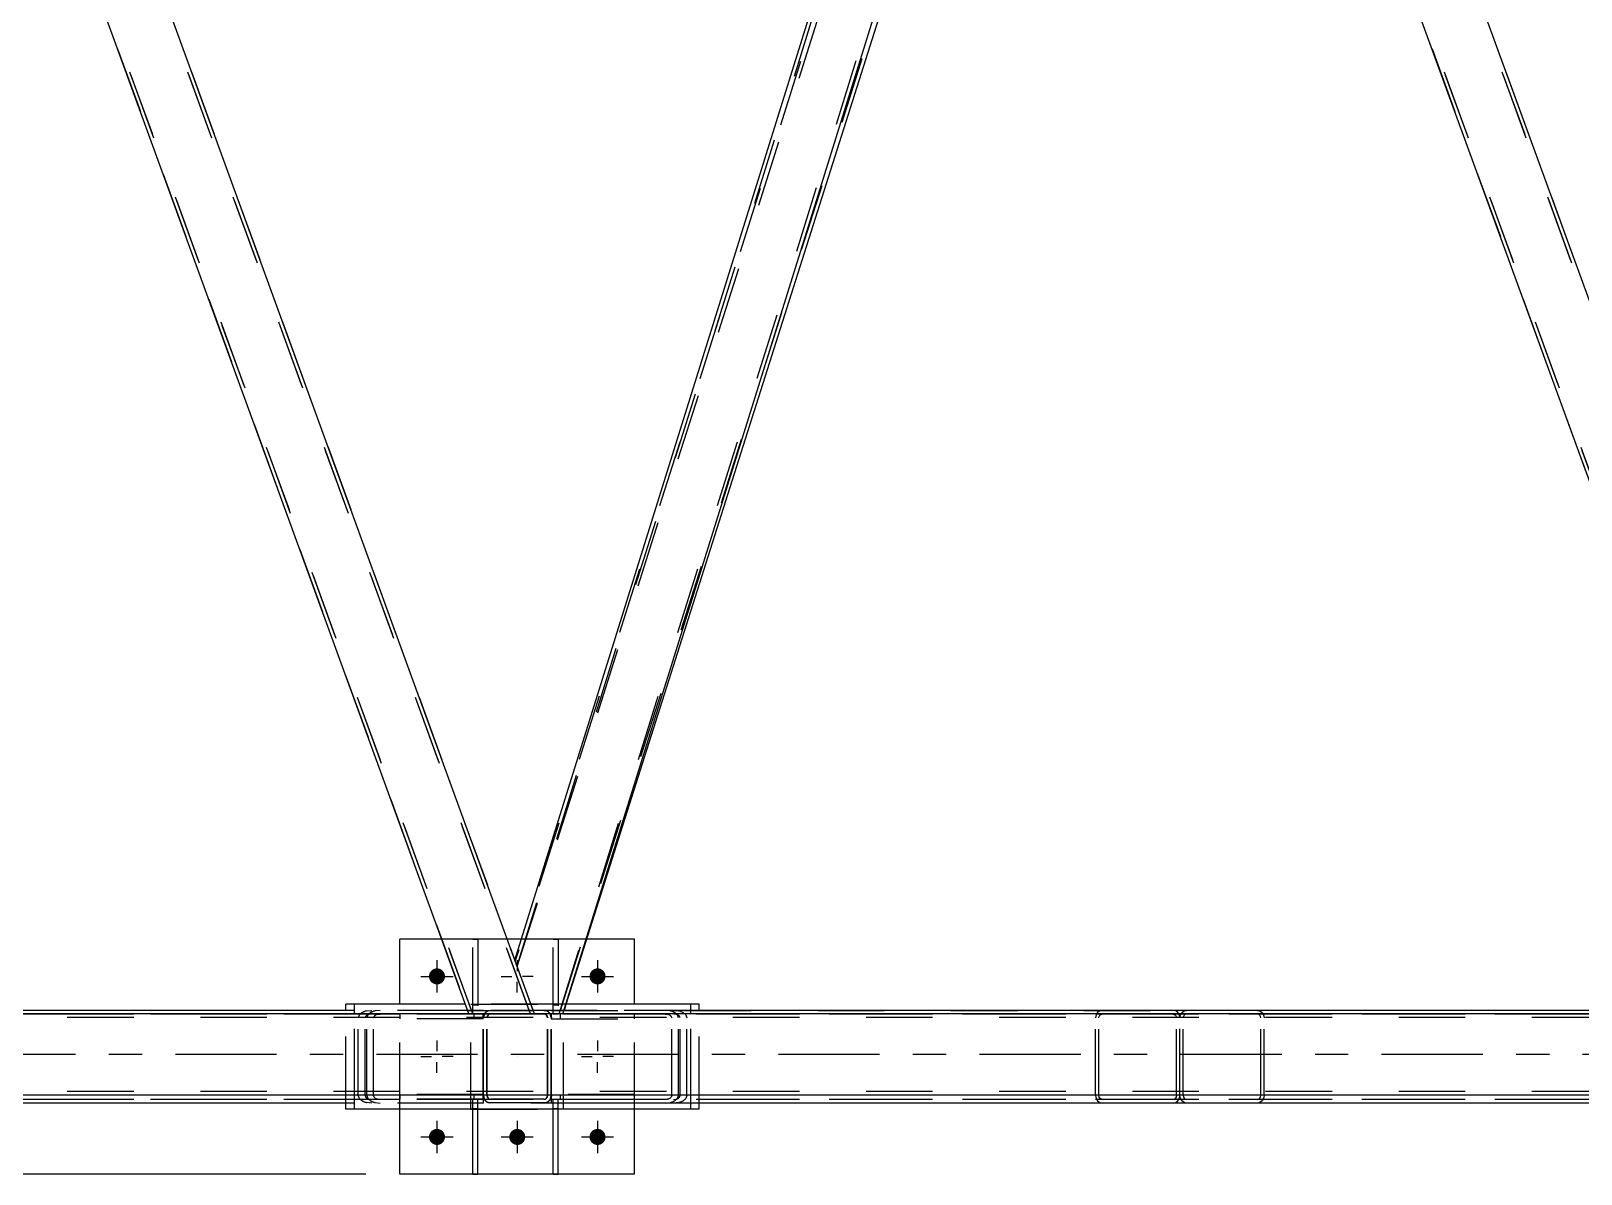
# Model space of a CAD drawing. Header units: millimetres. Extents: x -832 to 357, y -842 to -1.
# Drawn here: x 53.68 to 99.31, y -117.54 to -83.89 of the extents above; entities that cross this region are included whole.
import ezdxf

# ---------------------------------------------------------------- set-up
doc = ezdxf.new("R2010")
doc.units = ezdxf.units.MM
doc.linetypes.add('DXK_LINE_DOT2', pattern=[3.9198, 1.9599, -1.9599])
doc.linetypes.add('DXK_LINE_DOT3', pattern=[5.9187, 2.979, -0.9799, 0.9799, -0.9799])

# ---------------------------------------------------------------- blocks, each defined once
blk = doc.blocks.new('Bolt-570388851-10476 - 10391')
at = {"linetype": 'Continuous'}
for points in [[(65.864, -111.726, -1), (65.391, -111.726, -1)], [(70.591, -111.726, -1), (70.118, -111.726, -1)], [(65.864, -116.453, -1), (65.391, -116.453, -1)], [(68.227, -116.453, -1), (67.755, -116.453, -1)], [(70.591, -116.453, -1), (70.118, -116.453, -1)]]:
    blk.add_hatch(color=1, dxfattribs=at).paths.add_polyline_path(points)
at = {"color": 1, "linetype": 'Continuous'}
for p, q in [((65.627, -111.253), (65.627, -112.199)), ((67.991, -111.253), (67.991, -111.568)), ((70.355, -111.253), (70.355, -112.199)), ((65.155, -111.726), (66.1, -111.726)), ((67.518, -111.726), (67.833, -111.726)), ((68.464, -111.726), (68.149, -111.726)), ((69.882, -111.726), (70.827, -111.726)), ((67.991, -112.199), (67.991, -111.884)), ((65.627, -113.617), (65.627, -113.932)), ((70.355, -113.617), (70.355, -113.932)), ((65.155, -114.089), (65.469, -114.089)), ((65.627, -114.562), (65.627, -114.247)), ((66.1, -114.089), (65.785, -114.089)), ((69.882, -114.089), (70.197, -114.089)), ((70.355, -114.562), (70.355, -114.247)), ((70.827, -114.089), (70.512, -114.089)), ((65.627, -115.98), (65.627, -116.926)), ((67.991, -115.98), (67.991, -116.926)), ((70.355, -115.98), (70.355, -116.926)), ((65.155, -116.453), (66.1, -116.453)), ((67.518, -116.453), (68.464, -116.453)), ((69.882, -116.453), (70.827, -116.453))]:
    blk.add_line(p, q, dxfattribs=at)
blk = doc.blocks.new('Part-570388851-10785 - 10391')
at = {"color": 7, "linetype": 'DXK_LINE_DOT2'}
for p, q in [((71.446, -115.199), (68.991, -115.199)), ((68.991, -115.199), (68.991, -115.344)), ((68.991, -115.344), (71.446, -115.344)), ((69.264, -115.344), (69.264, -115.199)), ((71.446, -115.344), (71.446, -115.199))]:
    blk.add_line(p, q, dxfattribs=at)
blk = doc.blocks.new('Part-570388851-11121 - 10391')
at = {"color": 7, "linetype": 'DXK_LINE_DOT2'}
for p, q in [((68.996, -115.455), (68.996, -112.728)), ((68.996, -112.728), (87.299, -112.728)), ((87.299, -112.837), (68.996, -112.837)), ((72.589, -112.728), (72.741, -112.744)), ((72.665, -112.845), (72.589, -112.837)), ((72.787, -112.946), (72.772, -112.904)), ((72.787, -115.237), (72.787, -112.946)), ((72.956, -112.862), (72.986, -112.946)), ((72.986, -115.237), (72.986, -112.946)), ((85.032, -112.862), (85.017, -112.946)), ((85.017, -115.237), (85.017, -112.946)), ((85.075, -112.792), (85.032, -112.862)), ((85.139, -112.744), (85.075, -112.792)), ((85.116, -112.946), (85.124, -112.904)), ((85.116, -115.237), (85.116, -112.946)), ((85.124, -112.904), (85.145, -112.869)), ((85.215, -112.728), (85.139, -112.744)), ((85.145, -112.869), (85.177, -112.845)), ((85.177, -112.845), (85.215, -112.837)), ((87.375, -112.744), (87.299, -112.728)), ((87.299, -112.837), (87.337, -112.845)), ((87.337, -112.845), (87.369, -112.869)), ((87.369, -112.869), (87.391, -112.904)), ((87.44, -112.792), (87.375, -112.744)), ((87.391, -112.904), (87.398, -112.946)), ((87.398, -115.237), (87.398, -112.946)), ((87.483, -112.862), (87.44, -112.792)), ((87.498, -112.946), (87.483, -112.862)), ((87.498, -115.237), (87.498, -112.946)), ((87.299, -115.346), (68.996, -115.346)), ((72.589, -115.346), (72.665, -115.337)), ((72.741, -115.438), (72.589, -115.455)), ((72.772, -115.278), (72.787, -115.237)), ((72.986, -115.237), (72.956, -115.32)), ((85.017, -115.237), (85.032, -115.32)), ((85.032, -115.32), (85.075, -115.391)), ((85.075, -115.391), (85.139, -115.438)), ((85.124, -115.278), (85.116, -115.237)), ((85.145, -115.314), (85.124, -115.278)), ((85.139, -115.438), (85.215, -115.455)), ((85.177, -115.337), (85.145, -115.314)), ((85.215, -115.346), (85.177, -115.337)), ((87.337, -115.337), (87.299, -115.346)), ((87.299, -115.455), (87.375, -115.438)), ((87.369, -115.314), (87.337, -115.337)), ((87.391, -115.278), (87.369, -115.314)), ((87.375, -115.438), (87.44, -115.391)), ((87.398, -115.237), (87.391, -115.278)), ((87.44, -115.391), (87.483, -115.32)), ((87.483, -115.32), (87.498, -115.237)), ((87.299, -115.455), (68.996, -115.455))]:
    blk.add_line(p, q, dxfattribs=at)
for centre, radius, start, end in [((72.634, -113.028), 0.186, 41.9269, 80.4778), ((72.679, -113.11), 0.371, 41.9269, 80.4778), ((72.634, -115.154), 0.186, 279.5223, 318.0732), ((72.679, -115.072), 0.371, 279.5223, 318.0732)]:
    blk.add_arc(centre, radius, start, end, dxfattribs=at)
blk = doc.blocks.new('Part-570388851-11227 - 10391')
at = {"color": 7, "linetype": 'DXK_LINE_DOT2'}
for p, q in [((66.627, -115.635), (66.627, -112.544)), ((66.627, -112.544), (69.355, -112.544)), ((69.355, -115.635), (69.355, -112.544)), ((66.627, -115.635), (69.355, -115.635))]:
    blk.add_line(p, q, dxfattribs=at)
blk = doc.blocks.new('Part-570388851-10652 - 10391')
at = {"color": 7, "linetype": 'DXK_LINE_DOT2'}
for p, q in [((69.194, -115.346), (69.048, -115.346)), ((69.048, -115.637), (69.048, -115.346)), ((69.194, -115.637), (69.194, -115.346)), ((69.048, -115.619), (69.194, -115.619))]:
    blk.add_line(p, q, dxfattribs=at)
at = {"color": 2, "linetype": 'Continuous'}
for p, q in [((69.048, -117.544), (69.048, -115.637)), ((69.194, -117.544), (69.194, -115.637)), ((69.048, -117.544), (69.194, -117.544))]:
    blk.add_line(p, q, dxfattribs=at)
blk = doc.blocks.new('Part-570388851-10791 - 10391')
at = {"color": 7, "linetype": 'DXK_LINE_DOT2'}
for p, q in [((66.991, -115.199), (64.536, -115.199)), ((64.536, -115.199), (64.536, -115.344)), ((66.991, -115.344), (64.536, -115.344)), ((66.718, -115.344), (66.718, -115.199)), ((66.991, -115.344), (66.991, -115.199))]:
    blk.add_line(p, q, dxfattribs=at)
blk = doc.blocks.new('Part-570388851-10674 - 10391')
at = {"color": 7, "linetype": 'DXK_LINE_DOT2'}
for p, q in [((84.622, -58.637), (67.932, -111.271)), ((67.993, -111.439), (84.737, -58.637)), ((85.537, -58.637), (84.622, -58.637)), ((84.622, -58.637), (84.64, -58.637)), ((86.068, -60.094), (85.537, -58.637)), ((69.263, -112.728), (86.007, -59.926)), ((68.462, -112.728), (67.932, -111.271)), ((69.377, -112.728), (69.435, -112.546)), ((69.377, -112.728), (68.462, -112.728))]:
    blk.add_line(p, q, dxfattribs=at)
at = {"color": 2, "linetype": 'Continuous'}
blk.add_line((69.435, -112.546), (86.068, -60.094), dxfattribs=at)
blk = doc.blocks.new('Part-570388851-10695 - 10391')
at = {"color": 2, "linetype": 'Continuous'}
for p, q in [((87.141, -57.727), (85.206, -57.727)), ((106.622, -111.25), (87.141, -57.727)), ((105.261, -112.827), (85.91, -59.659))]:
    blk.add_line(p, q, dxfattribs=at)
at = {"color": 7, "linetype": 'DXK_LINE_DOT2'}
for p, q in [((85.91, -59.659), (85.206, -57.727)), ((105.377, -112.827), (85.322, -57.727)), ((107.08, -112.827), (87.025, -57.727)), ((107.196, -112.827), (106.622, -111.25)), ((105.261, -112.827), (107.196, -112.827))]:
    blk.add_line(p, q, dxfattribs=at)
blk = doc.blocks.new('Part-570388851-10700 - 10391')
at = {"color": 2, "linetype": 'Continuous'}
for p, q in [((67.924, -111.25), (84.607, -57.727)), ((85.206, -57.727), (84.607, -57.727)), ((85.786, -59.321), (85.206, -57.727)), ((69.337, -112.827), (85.91, -59.659)), ((85.91, -59.659), (85.786, -59.321)), ((68.499, -112.827), (67.924, -111.25))]:
    blk.add_line(p, q, dxfattribs=at)
at = {"color": 7, "linetype": 'DXK_LINE_DOT2'}
for p, q in [((67.986, -111.419), (84.722, -57.727)), ((84.625, -57.727), (84.607, -57.727)), ((85.206, -57.727), (84.836, -57.727)), ((69.223, -112.827), (85.848, -59.49)), ((85.91, -59.659), (85.81, -59.386)), ((69.337, -112.827), (68.499, -112.827))]:
    blk.add_line(p, q, dxfattribs=at)
blk = doc.blocks.new('Part-570388851-10827 - 10391')
at = {"color": 2, "linetype": 'Continuous'}
for p, q in [((48.444, -57.727), (46.509, -57.727)), ((67.924, -111.25), (48.444, -57.727)), ((66.564, -112.827), (47.212, -59.659))]:
    blk.add_line(p, q, dxfattribs=at)
at = {"color": 7, "linetype": 'DXK_LINE_DOT2'}
for p, q in [((47.212, -59.659), (46.509, -57.727)), ((66.68, -112.827), (46.625, -57.727)), ((68.383, -112.827), (48.328, -57.727)), ((68.499, -112.827), (67.924, -111.25)), ((66.564, -112.827), (68.499, -112.827))]:
    blk.add_line(p, q, dxfattribs=at)
blk = doc.blocks.new('Part-570388851-10779 - 10391')
at = {"color": 7, "linetype": 'DXK_LINE_DOT2'}
for p, q in [((69.048, -112.837), (69.048, -110.635)), ((69.048, -110.635), (69.194, -110.635)), ((69.194, -110.635), (69.194, -112.837)), ((69.048, -112.564), (69.194, -112.564)), ((69.194, -112.837), (69.048, -112.837))]:
    blk.add_line(p, q, dxfattribs=at)
blk = doc.blocks.new('Part-570388851-10732 - 10391')
at = {"color": 2, "linetype": 'Continuous'}
for p, q in [((63.197, -112.546), (62.948, -112.546)), ((62.948, -112.728), (62.948, -112.546)), ((73.35, -112.546), (73.101, -112.546)), ((73.35, -112.728), (73.35, -112.546)), ((62.948, -115.637), (62.948, -115.455)), ((63.197, -115.637), (62.948, -115.637)), ((73.35, -115.637), (73.101, -115.637)), ((73.35, -115.637), (73.35, -115.455))]:
    blk.add_line(p, q, dxfattribs=at)
at = {"color": 7, "linetype": 'DXK_LINE_DOT2'}
for p, q in [((73.101, -112.546), (63.197, -112.546)), ((62.948, -115.455), (62.948, -112.728)), ((73.35, -115.455), (73.35, -112.728)), ((73.101, -115.637), (63.197, -115.637))]:
    blk.add_line(p, q, dxfattribs=at)
blk = doc.blocks.new('Part-570388851-10764 - 10391')
at = {"color": 7, "linetype": 'DXK_LINE_DOT2'}
for p, q in [((48.775, -58.637), (46.84, -58.637)), ((46.84, -58.637), (66.528, -112.728)), ((46.858, -58.637), (46.84, -58.637)), ((66.644, -112.728), (46.956, -58.637)), ((68.346, -112.728), (48.659, -58.637)), ((68.462, -112.728), (48.775, -58.637)), ((66.528, -112.728), (68.462, -112.728))]:
    blk.add_line(p, q, dxfattribs=at)
blk = doc.blocks.new('Part-570388851-10770 - 10391')
at = {"color": 7, "linetype": 'DXK_LINE_DOT2'}
for p, q in [((66.83, -115.346), (66.685, -115.346)), ((66.685, -115.637), (66.685, -115.346)), ((66.83, -115.637), (66.83, -115.346)), ((66.685, -115.619), (66.83, -115.619))]:
    blk.add_line(p, q, dxfattribs=at)
at = {"color": 2, "linetype": 'Continuous'}
for p, q in [((66.685, -117.544), (66.685, -115.637)), ((66.83, -117.544), (66.83, -115.637)), ((66.685, -117.544), (66.83, -117.544))]:
    blk.add_line(p, q, dxfattribs=at)
blk = doc.blocks.new('Part-570388851-10776 - 10391')
at = {"color": 7, "linetype": 'DXK_LINE_DOT2'}
for p, q in [((66.685, -112.837), (66.685, -110.635)), ((66.685, -110.635), (66.83, -110.635)), ((66.83, -110.635), (66.83, -112.837)), ((66.685, -112.564), (66.83, -112.564)), ((66.83, -112.837), (66.685, -112.837))]:
    blk.add_line(p, q, dxfattribs=at)
blk = doc.blocks.new('Part-570388851-10782 - 10391')
at = {"color": 7, "linetype": 'DXK_LINE_DOT2'}
for p, q in [((71.446, -112.835), (68.991, -112.835)), ((68.991, -112.835), (68.991, -112.98)), ((68.991, -112.98), (71.446, -112.98)), ((69.264, -112.98), (69.264, -112.835)), ((71.446, -112.98), (71.446, -112.835))]:
    blk.add_line(p, q, dxfattribs=at)
blk = doc.blocks.new('Part-570388851-10788 - 10391')
at = {"color": 7, "linetype": 'DXK_LINE_DOT2'}
for p, q in [((66.991, -112.835), (64.536, -112.835)), ((64.536, -112.835), (64.536, -112.98)), ((66.991, -112.98), (64.536, -112.98)), ((66.718, -112.98), (66.718, -112.835)), ((66.991, -112.98), (66.991, -112.835))]:
    blk.add_line(p, q, dxfattribs=at)
blk = doc.blocks.new('Part-570388851-10794 - 10391')
at = {"color": 2, "linetype": 'Continuous'}
for p, q in [((64.536, -112.546), (64.536, -110.635)), ((65.766, -110.635), (64.536, -110.635)), ((68.116, -110.635), (67.701, -110.635)), ((71.446, -110.635), (70.041, -110.635)), ((71.446, -112.546), (71.446, -110.635)), ((64.536, -117.544), (64.536, -115.637)), ((71.446, -117.544), (71.446, -115.637)), ((71.446, -117.544), (64.536, -117.544))]:
    blk.add_line(p, q, dxfattribs=at)
at = {"color": 7, "linetype": 'DXK_LINE_DOT2'}
for p, q in [((67.701, -110.635), (65.766, -110.635)), ((70.041, -110.635), (68.116, -110.635)), ((64.536, -115.637), (64.536, -112.546)), ((71.446, -115.637), (71.446, -112.546))]:
    blk.add_line(p, q, dxfattribs=at)
blk = doc.blocks.new('Part-570388851-10804 - 10391')
at = {"color": 2, "linetype": 'Continuous'}
for p, q in [((315.408, -112.827), (-0.074, -112.827)), ((315.408, -115.227), (-0.074, -115.227))]:
    blk.add_line(p, q, dxfattribs=at)
at = {"color": 7, "linetype": 'DXK_LINE_DOT2'}
for p, q in [((315.408, -112.936), (-0.074, -112.936)), ((315.408, -115.118), (-0.074, -115.118))]:
    blk.add_line(p, q, dxfattribs=at)
at = {"color": 7, "linetype": 'DXK_LINE_DOT3'}
blk.add_line((315.408, -114.027), (-0.074, -114.027), dxfattribs=at)
blk = doc.blocks.new('Part-570388851-10805 - 10391')
at = {"color": 7, "linetype": 'DXK_LINE_DOT2'}
for p, q in [((315.408, -112.837), (1.119, -112.837)), ((305.534, -112.728), (24.251, -112.728)), ((315.408, -115.346), (1.119, -115.346)), ((305.534, -115.455), (24.251, -115.455))]:
    blk.add_line(p, q, dxfattribs=at)
blk = doc.blocks.new('Part-570388851-10862 - 10391')
at = {"color": 7, "linetype": 'DXK_LINE_DOT2'}
for p, q in [((66.999, -112.904), (66.991, -112.944)), ((66.991, -112.944), (66.999, -112.904)), ((66.991, -115.235), (66.991, -112.944)), ((67.008, -112.861), (66.999, -112.904)), ((66.999, -112.904), (67.008, -112.861)), ((67.108, -112.902), (67.1, -112.944)), ((67.1, -115.235), (67.1, -112.944)), ((67.132, -112.867), (67.108, -112.902)), ((67.209, -112.726), (67.126, -112.742)), ((67.126, -112.742), (67.209, -112.726)), ((67.167, -112.843), (67.132, -112.867)), ((67.209, -112.835), (67.167, -112.843)), ((68.773, -112.726), (67.209, -112.726)), ((68.773, -112.835), (67.209, -112.835)), ((68.856, -112.742), (68.773, -112.726)), ((68.773, -112.726), (68.856, -112.742)), ((68.815, -112.843), (68.773, -112.835)), ((68.85, -112.867), (68.815, -112.843)), ((68.874, -112.902), (68.85, -112.867)), ((68.882, -112.944), (68.874, -112.902)), ((68.882, -115.235), (68.882, -112.944)), ((68.991, -112.944), (68.974, -112.861)), ((68.974, -112.861), (68.991, -112.944)), ((68.991, -115.235), (68.991, -112.944)), ((66.991, -115.235), (66.991, -115.237)), ((66.991, -115.237), (66.991, -115.235)), ((66.991, -115.237), (67.008, -115.318)), ((67.008, -115.318), (66.991, -115.237)), ((67.1, -115.235), (67.108, -115.277)), ((67.108, -115.277), (67.132, -115.312)), ((67.126, -115.436), (67.209, -115.453)), ((67.209, -115.453), (67.126, -115.436)), ((67.132, -115.312), (67.167, -115.336)), ((67.167, -115.336), (67.209, -115.344)), ((68.773, -115.344), (67.209, -115.344)), ((68.773, -115.344), (68.815, -115.336)), ((68.773, -115.453), (68.856, -115.436)), ((68.856, -115.436), (68.773, -115.453)), ((68.815, -115.336), (68.85, -115.312)), ((68.85, -115.312), (68.874, -115.277)), ((68.874, -115.277), (68.882, -115.235)), ((68.974, -115.318), (68.991, -115.235)), ((68.991, -115.235), (68.974, -115.318)), ((68.773, -115.453), (67.209, -115.453))]:
    blk.add_line(p, q, dxfattribs=at)
at = {"color": 7, "linetype": 'DXK_LINE_DOT3'}
blk.add_line((67.991, -114.089), (67.991, -114.089), dxfattribs=at)
at = {"color": 7, "linetype": 'DXK_LINE_DOT2'}
for centre, start, end in [((67.209, -112.944), 112.5, 157.5), ((67.209, -112.944), 112.5, 157.5), ((68.773, -112.944), 22.5, 67.5), ((68.773, -112.944), 22.5, 67.5), ((67.209, -115.235), 202.5, 247.5), ((67.209, -115.235), 202.5, 247.5), ((68.773, -115.235), 292.5, 337.5), ((68.773, -115.235), 292.5, 337.5)]:
    blk.add_arc(centre, 0.218, start, end, dxfattribs=at)
blk = doc.blocks.new('Part-570388851-10989 - 10391')
at = {"color": 7, "linetype": 'DXK_LINE_DOT2'}
for p, q in [((67.013, -112.861), (66.996, -112.944)), ((66.996, -112.944), (67.013, -112.861)), ((66.996, -115.235), (66.996, -112.944)), ((67.114, -112.902), (67.105, -112.944)), ((67.105, -115.235), (67.105, -112.944)), ((67.137, -112.867), (67.114, -112.902)), ((67.215, -112.726), (67.131, -112.742)), ((67.131, -112.742), (67.215, -112.726)), ((67.173, -112.843), (67.137, -112.867)), ((67.215, -112.835), (67.173, -112.843)), ((68.778, -112.726), (67.215, -112.726)), ((68.778, -112.835), (67.215, -112.835)), ((68.862, -112.742), (68.778, -112.726)), ((68.778, -112.726), (68.862, -112.742)), ((68.82, -112.843), (68.778, -112.835)), ((68.855, -112.867), (68.82, -112.843)), ((68.879, -112.902), (68.855, -112.867)), ((68.887, -112.944), (68.879, -112.902)), ((68.887, -115.235), (68.887, -112.944)), ((68.996, -112.944), (68.98, -112.861)), ((68.98, -112.861), (68.996, -112.944)), ((68.996, -115.235), (68.996, -112.944)), ((66.996, -115.235), (67.013, -115.318)), ((67.013, -115.318), (66.996, -115.235)), ((67.105, -115.235), (67.114, -115.277)), ((67.114, -115.277), (67.137, -115.312)), ((67.131, -115.437), (67.215, -115.453)), ((67.215, -115.453), (67.131, -115.437)), ((67.137, -115.312), (67.173, -115.336)), ((67.173, -115.336), (67.215, -115.344)), ((68.778, -115.344), (67.215, -115.344)), ((68.778, -115.344), (68.82, -115.336)), ((68.778, -115.453), (68.862, -115.437)), ((68.862, -115.437), (68.778, -115.453)), ((68.82, -115.336), (68.855, -115.312)), ((68.855, -115.312), (68.879, -115.277)), ((68.879, -115.277), (68.887, -115.235)), ((68.98, -115.318), (68.996, -115.235)), ((68.996, -115.235), (68.98, -115.318)), ((68.778, -115.453), (67.215, -115.453))]:
    blk.add_line(p, q, dxfattribs=at)
for centre, start, end in [((67.215, -112.944), 112.5, 157.5), ((67.215, -112.944), 112.5, 157.5), ((68.778, -112.944), 22.5, 67.5), ((68.778, -112.944), 22.5, 67.5), ((67.215, -115.235), 202.5, 247.5), ((67.215, -115.235), 202.5, 247.5), ((68.778, -115.235), 292.5, 337.5), ((68.778, -115.235), 292.5, 337.5)]:
    blk.add_arc(centre, 0.218, start, end, dxfattribs=at)
blk = doc.blocks.new('Part-570388851-11021 - 10391')
at = {"color": 7, "linetype": 'DXK_LINE_DOT2'}
for p, q in [((87.472, -58.637), (85.537, -58.637)), ((85.537, -58.637), (105.225, -112.728)), ((85.555, -58.637), (85.537, -58.637)), ((105.341, -112.728), (85.654, -58.637)), ((107.044, -112.728), (87.356, -58.637)), ((107.16, -112.728), (87.472, -58.637)), ((105.225, -112.728), (107.16, -112.728))]:
    blk.add_line(p, q, dxfattribs=at)
blk = doc.blocks.new('Part-570388851-11063 - 10391')
at = {"color": 7, "linetype": 'DXK_LINE_DOT2'}
for p, q in [((29.109, -112.862), (29.079, -112.946)), ((29.079, -115.237), (29.079, -112.946)), ((29.277, -112.946), (29.292, -112.904)), ((29.277, -115.237), (29.277, -112.946)), ((29.476, -112.728), (29.324, -112.744)), ((29.4, -112.845), (29.476, -112.837)), ((34.404, -112.728), (29.476, -112.728)), ((66.996, -112.837), (29.476, -112.837)), ((33.795, -112.744), (33.643, -112.728)), ((33.643, -112.837), (33.719, -112.845)), ((33.827, -112.904), (33.842, -112.946)), ((33.842, -115.237), (33.842, -112.946)), ((34.04, -112.946), (34.01, -112.862)), ((34.04, -115.237), (34.04, -112.946)), ((66.996, -112.728), (48.999, -112.728)), ((63.312, -112.946), (63.342, -112.862)), ((63.312, -115.237), (63.312, -112.946)), ((63.526, -112.904), (63.51, -112.946)), ((63.51, -115.237), (63.51, -112.946)), ((63.557, -112.744), (63.709, -112.728)), ((63.709, -112.837), (63.633, -112.845)), ((66.996, -115.455), (66.996, -112.728)), ((29.079, -115.237), (29.109, -115.32)), ((29.292, -115.278), (29.277, -115.237)), ((29.324, -115.438), (29.476, -115.455)), ((29.476, -115.346), (29.4, -115.337)), ((66.996, -115.346), (29.476, -115.346)), ((33.719, -115.337), (33.643, -115.346)), ((33.643, -115.455), (33.795, -115.438)), ((33.842, -115.237), (33.827, -115.278)), ((34.01, -115.32), (34.04, -115.237)), ((63.342, -115.32), (63.312, -115.237)), ((63.51, -115.237), (63.526, -115.278)), ((63.709, -115.455), (63.557, -115.438)), ((63.633, -115.337), (63.709, -115.346)), ((29.476, -115.455), (34.404, -115.455)), ((66.996, -115.455), (48.999, -115.455))]:
    blk.add_line(p, q, dxfattribs=at)
at = {"color": 2, "linetype": 'Continuous'}
for p, q in [((48.999, -112.728), (34.404, -112.728)), ((48.999, -115.455), (34.404, -115.455))]:
    blk.add_line(p, q, dxfattribs=at)
at = {"color": 7, "linetype": 'DXK_LINE_DOT2'}
for centre, radius, start, end in [((29.385, -113.11), 0.371, 99.5223, 138.0732), ((29.431, -113.028), 0.186, 99.5223, 138.0732), ((33.689, -113.028), 0.186, 41.9269, 80.4778), ((33.734, -113.11), 0.371, 41.9269, 80.4778), ((63.618, -113.11), 0.371, 99.5223, 138.0732), ((63.664, -113.028), 0.186, 99.5223, 138.0732), ((29.385, -115.072), 0.371, 221.9269, 260.4778), ((29.431, -115.154), 0.186, 221.9269, 260.4778), ((33.689, -115.154), 0.186, 279.5223, 318.0732), ((33.734, -115.072), 0.371, 279.5223, 318.0732), ((63.618, -115.072), 0.371, 221.9269, 260.4778), ((63.664, -115.154), 0.186, 221.9269, 260.4778)]:
    blk.add_arc(centre, radius, start, end, dxfattribs=at)
blk = doc.blocks.new('Part-570388851-11114 - 10391')
at = {"color": 7, "linetype": 'DXK_LINE_DOT2'}
for p, q in [((48.8, -112.946), (48.815, -112.862)), ((48.8, -115.227), (48.8, -112.946)), ((48.815, -112.862), (48.837, -112.827)), ((48.907, -112.904), (48.899, -112.946)), ((48.899, -115.237), (48.899, -112.946)), ((48.929, -112.869), (48.907, -112.904)), ((48.961, -112.845), (48.929, -112.869)), ((48.999, -112.837), (48.961, -112.845)), ((66.996, -112.837), (48.999, -112.837)), ((51.082, -112.728), (51.158, -112.744)), ((51.12, -112.845), (51.082, -112.837)), ((51.153, -112.869), (51.12, -112.845)), ((51.174, -112.904), (51.153, -112.869)), ((51.158, -112.744), (51.223, -112.791)), ((51.182, -112.946), (51.174, -112.904)), ((51.182, -115.237), (51.182, -112.946)), ((51.223, -112.791), (51.266, -112.862)), ((51.266, -112.862), (51.281, -112.946)), ((51.281, -115.237), (51.281, -112.946)), ((66.996, -112.728), (63.197, -112.728)), ((63.59, -112.862), (63.56, -112.946)), ((63.56, -115.237), (63.56, -112.946)), ((63.759, -112.946), (63.774, -112.904)), ((63.759, -115.237), (63.759, -112.946)), ((63.957, -112.728), (63.805, -112.744)), ((63.881, -112.845), (63.957, -112.837)), ((66.996, -115.455), (66.996, -112.728)), ((48.899, -115.237), (48.907, -115.278)), ((48.907, -115.278), (48.929, -115.314)), ((48.929, -115.314), (48.961, -115.337)), ((48.961, -115.337), (48.999, -115.346)), ((66.996, -115.346), (48.999, -115.346)), ((51.082, -115.346), (51.12, -115.337)), ((51.158, -115.438), (51.082, -115.455)), ((51.12, -115.337), (51.153, -115.314)), ((51.153, -115.314), (51.174, -115.278)), ((51.223, -115.391), (51.158, -115.438)), ((51.174, -115.278), (51.182, -115.237)), ((51.266, -115.32), (51.223, -115.391)), ((51.281, -115.237), (51.266, -115.32)), ((63.56, -115.237), (63.59, -115.32)), ((63.774, -115.278), (63.759, -115.237)), ((63.805, -115.438), (63.957, -115.455)), ((63.957, -115.346), (63.881, -115.337)), ((66.996, -115.455), (63.197, -115.455))]:
    blk.add_line(p, q, dxfattribs=at)
at = {"color": 2, "linetype": 'Continuous'}
for p, q in [((48.837, -112.827), (48.858, -112.791)), ((48.858, -112.791), (48.923, -112.744)), ((48.923, -112.744), (48.999, -112.728)), ((63.197, -112.728), (48.999, -112.728)), ((48.8, -115.237), (48.8, -115.227)), ((48.815, -115.32), (48.8, -115.237)), ((48.858, -115.391), (48.815, -115.32)), ((48.923, -115.438), (48.858, -115.391)), ((48.999, -115.455), (48.923, -115.438)), ((63.197, -115.455), (48.999, -115.455))]:
    blk.add_line(p, q, dxfattribs=at)
at = {"color": 7, "linetype": 'DXK_LINE_DOT2'}
for centre, radius, start, end in [((63.867, -113.11), 0.371, 99.5223, 138.0732), ((63.912, -113.028), 0.186, 99.5223, 138.0732), ((63.867, -115.072), 0.371, 221.9269, 260.4778), ((63.912, -115.154), 0.186, 221.9269, 260.4778)]:
    blk.add_arc(centre, radius, start, end, dxfattribs=at)
blk = doc.blocks.new('Part-570388851-11137 - 10391')
at = {"color": 7, "linetype": 'DXK_LINE_DOT2'}
for p, q in [((68.996, -115.455), (68.996, -112.728)), ((73.101, -112.728), (68.996, -112.728)), ((106.574, -112.837), (68.996, -112.837)), ((72.493, -112.744), (72.341, -112.728)), ((72.341, -112.837), (72.417, -112.845)), ((72.524, -112.904), (72.539, -112.946)), ((72.539, -115.237), (72.539, -112.946)), ((72.738, -112.946), (72.707, -112.862)), ((72.738, -115.237), (72.738, -112.946)), ((106.574, -112.728), (87.696, -112.728)), ((102.009, -112.946), (102.04, -112.862)), ((102.009, -115.237), (102.009, -112.946)), ((102.223, -112.904), (102.208, -112.946)), ((102.208, -115.237), (102.208, -112.946)), ((102.254, -112.744), (102.406, -112.728)), ((102.406, -112.837), (102.33, -112.845)), ((106.574, -112.728), (106.723, -112.744)), ((106.65, -112.845), (106.574, -112.837)), ((106.723, -112.744), (106.726, -112.744)), ((106.772, -112.946), (106.757, -112.904)), ((106.772, -115.237), (106.772, -112.946)), ((106.941, -112.862), (106.971, -112.946)), ((106.971, -115.237), (106.971, -112.946)), ((106.574, -115.346), (68.996, -115.346)), ((72.417, -115.337), (72.341, -115.346)), ((72.341, -115.455), (72.493, -115.438)), ((72.539, -115.237), (72.524, -115.278)), ((72.707, -115.32), (72.738, -115.237)), ((102.04, -115.32), (102.009, -115.237)), ((102.208, -115.237), (102.223, -115.278)), ((102.406, -115.455), (102.254, -115.438)), ((102.33, -115.337), (102.406, -115.346)), ((106.574, -115.346), (106.65, -115.337)), ((106.723, -115.438), (106.574, -115.455)), ((106.726, -115.438), (106.723, -115.438)), ((106.757, -115.278), (106.772, -115.237)), ((106.971, -115.237), (106.941, -115.32)), ((73.101, -115.455), (68.996, -115.455)), ((106.574, -115.455), (87.696, -115.455))]:
    blk.add_line(p, q, dxfattribs=at)
at = {"color": 2, "linetype": 'Continuous'}
for p, q in [((87.696, -112.728), (73.101, -112.728)), ((87.696, -115.455), (73.101, -115.455))]:
    blk.add_line(p, q, dxfattribs=at)
at = {"color": 7, "linetype": 'DXK_LINE_DOT2'}
for centre, radius, start, end in [((72.386, -113.028), 0.186, 41.9269, 80.4778), ((72.431, -113.11), 0.371, 41.9269, 80.4778), ((102.316, -113.11), 0.371, 99.5223, 138.0732), ((102.361, -113.028), 0.186, 99.5223, 138.0732), ((106.619, -113.028), 0.186, 41.9269, 80.4778), ((106.664, -113.11), 0.371, 41.9269, 80.4778), ((72.386, -115.154), 0.186, 279.5223, 318.0732), ((72.431, -115.072), 0.371, 279.5223, 318.0732), ((102.316, -115.072), 0.371, 221.9269, 260.4778), ((102.361, -115.154), 0.186, 221.9269, 260.4778), ((106.619, -115.154), 0.186, 279.5223, 318.0732), ((106.664, -115.072), 0.371, 279.5223, 318.0732)]:
    blk.add_arc(centre, radius, start, end, dxfattribs=at)
blk = doc.blocks.new('Part-570388851-11176 - 10391')
at = {"color": 7, "linetype": 'DXK_LINE_DOT2'}
for p, q in [((87.498, -112.946), (87.513, -112.862)), ((87.498, -115.227), (87.498, -112.946)), ((87.513, -112.862), (87.534, -112.827)), ((87.604, -112.904), (87.597, -112.946)), ((87.597, -115.237), (87.597, -112.946)), ((87.626, -112.869), (87.604, -112.904)), ((87.658, -112.845), (87.626, -112.869)), ((87.696, -112.837), (87.658, -112.845)), ((106.648, -112.837), (87.696, -112.837)), ((89.78, -112.728), (89.856, -112.744)), ((89.818, -112.845), (89.78, -112.837)), ((89.85, -112.869), (89.818, -112.845)), ((89.872, -112.904), (89.85, -112.869)), ((89.856, -112.744), (89.92, -112.792)), ((89.879, -112.946), (89.872, -112.904)), ((89.879, -115.237), (89.879, -112.946)), ((89.92, -112.792), (89.963, -112.862)), ((89.963, -112.862), (89.978, -112.946)), ((89.978, -115.237), (89.978, -112.946)), ((106.648, -112.728), (101.894, -112.728)), ((102.288, -112.862), (102.258, -112.946)), ((102.258, -115.237), (102.258, -112.946)), ((102.456, -112.946), (102.471, -112.904)), ((102.456, -115.237), (102.456, -112.946)), ((102.655, -112.728), (102.503, -112.744)), ((102.579, -112.845), (102.655, -112.837)), ((106.474, -112.837), (106.474, -112.728)), ((106.724, -112.744), (106.648, -112.728)), ((106.648, -112.837), (106.686, -112.845)), ((106.686, -112.845), (106.718, -112.869)), ((106.718, -112.869), (106.74, -112.904)), ((106.788, -112.791), (106.724, -112.744)), ((106.74, -112.904), (106.747, -112.946)), ((106.747, -115.237), (106.747, -112.946)), ((106.831, -112.862), (106.788, -112.791)), ((106.846, -112.946), (106.831, -112.862)), ((106.846, -115.237), (106.846, -112.946)), ((87.597, -115.237), (87.604, -115.278)), ((87.604, -115.278), (87.626, -115.314)), ((87.626, -115.314), (87.658, -115.337)), ((87.658, -115.337), (87.696, -115.346)), ((106.648, -115.346), (87.696, -115.346)), ((89.78, -115.346), (89.818, -115.337)), ((89.856, -115.438), (89.78, -115.455)), ((89.818, -115.337), (89.85, -115.314)), ((89.85, -115.314), (89.872, -115.278)), ((89.92, -115.391), (89.856, -115.438)), ((89.872, -115.278), (89.879, -115.237)), ((89.963, -115.32), (89.92, -115.391)), ((89.978, -115.237), (89.963, -115.32)), ((102.258, -115.237), (102.288, -115.32)), ((102.471, -115.278), (102.456, -115.237)), ((102.503, -115.438), (102.655, -115.455)), ((102.655, -115.346), (102.579, -115.337)), ((106.474, -115.455), (106.474, -115.346)), ((106.686, -115.337), (106.648, -115.346)), ((106.648, -115.455), (106.724, -115.438)), ((106.718, -115.314), (106.686, -115.337)), ((106.74, -115.278), (106.718, -115.314)), ((106.724, -115.438), (106.788, -115.391)), ((106.747, -115.237), (106.74, -115.278)), ((106.788, -115.391), (106.831, -115.32)), ((106.831, -115.32), (106.846, -115.237)), ((106.648, -115.455), (101.894, -115.455))]:
    blk.add_line(p, q, dxfattribs=at)
at = {"color": 2, "linetype": 'Continuous'}
for p, q in [((87.534, -112.827), (87.556, -112.792)), ((87.556, -112.792), (87.62, -112.744)), ((87.62, -112.744), (87.696, -112.728)), ((101.894, -112.728), (87.696, -112.728)), ((87.498, -115.237), (87.498, -115.227)), ((87.513, -115.32), (87.498, -115.237)), ((87.556, -115.391), (87.513, -115.32)), ((87.62, -115.438), (87.556, -115.391)), ((87.696, -115.455), (87.62, -115.438)), ((101.894, -115.455), (87.696, -115.455))]:
    blk.add_line(p, q, dxfattribs=at)
at = {"color": 7, "linetype": 'DXK_LINE_DOT2'}
for centre, radius, start, end in [((102.564, -113.11), 0.371, 99.5223, 138.0732), ((102.609, -113.028), 0.186, 99.5223, 138.0732), ((102.564, -115.072), 0.371, 221.9269, 260.4778), ((102.609, -115.154), 0.186, 221.9269, 260.4778)]:
    blk.add_arc(centre, radius, start, end, dxfattribs=at)
blk = doc.blocks.new('Part-570388851-11224 - 10391')
at = {"color": 2, "linetype": 'Continuous'}
for p, q in [((66.461, -112.546), (63.197, -112.546)), ((63.197, -112.827), (63.197, -112.546)), ((73.101, -112.546), (69.425, -112.546)), ((73.101, -112.827), (73.101, -112.546)), ((63.197, -115.637), (63.197, -115.227)), ((73.101, -115.637), (73.101, -115.227)), ((73.101, -115.637), (63.197, -115.637))]:
    blk.add_line(p, q, dxfattribs=at)
at = {"color": 7, "linetype": 'DXK_LINE_DOT2'}
for p, q in [((69.425, -112.546), (66.461, -112.546)), ((63.197, -115.227), (63.197, -112.827)), ((73.101, -115.227), (73.101, -112.827))]:
    blk.add_line(p, q, dxfattribs=at)
blk = doc.blocks.new('StraightDimension-570388851-11429 - 10391')
at = {"color": 7, "linetype": 'Continuous'}
blk.add_line((63.536, -117.544), (-28.794, -117.544), dxfattribs=at)

msp = doc.modelspace()

# ---------------------------------------------------------------- block references
for name in ['Part-570388851-10827 - 10391', 'Part-570388851-10700 - 10391', 'Part-570388851-10695 - 10391', 'Part-570388851-10764 - 10391', 'Part-570388851-10674 - 10391', 'Part-570388851-11021 - 10391', 'Part-570388851-10794 - 10391', 'Part-570388851-10776 - 10391', 'Part-570388851-10779 - 10391', 'Bolt-570388851-10476 - 10391', 'Part-570388851-10732 - 10391', 'Part-570388851-11224 - 10391', 'Part-570388851-11227 - 10391', 'Part-570388851-10804 - 10391', 'Part-570388851-10805 - 10391', 'Part-570388851-11063 - 10391', 'Part-570388851-11114 - 10391', 'Part-570388851-10788 - 10391', 'Part-570388851-10862 - 10391', 'Part-570388851-10989 - 10391', 'Part-570388851-10782 - 10391', 'Part-570388851-11121 - 10391', 'Part-570388851-11137 - 10391', 'Part-570388851-11176 - 10391', 'Part-570388851-10791 - 10391', 'Part-570388851-10770 - 10391', 'Part-570388851-10785 - 10391', 'Part-570388851-10652 - 10391']:
    msp.add_blockref(name, (0, 0))

# ---------------------------------------------------------------- next in the draw order: block references
msp.add_blockref('StraightDimension-570388851-11429 - 10391', (0, 0))

doc.saveas('drawing.dxf')
